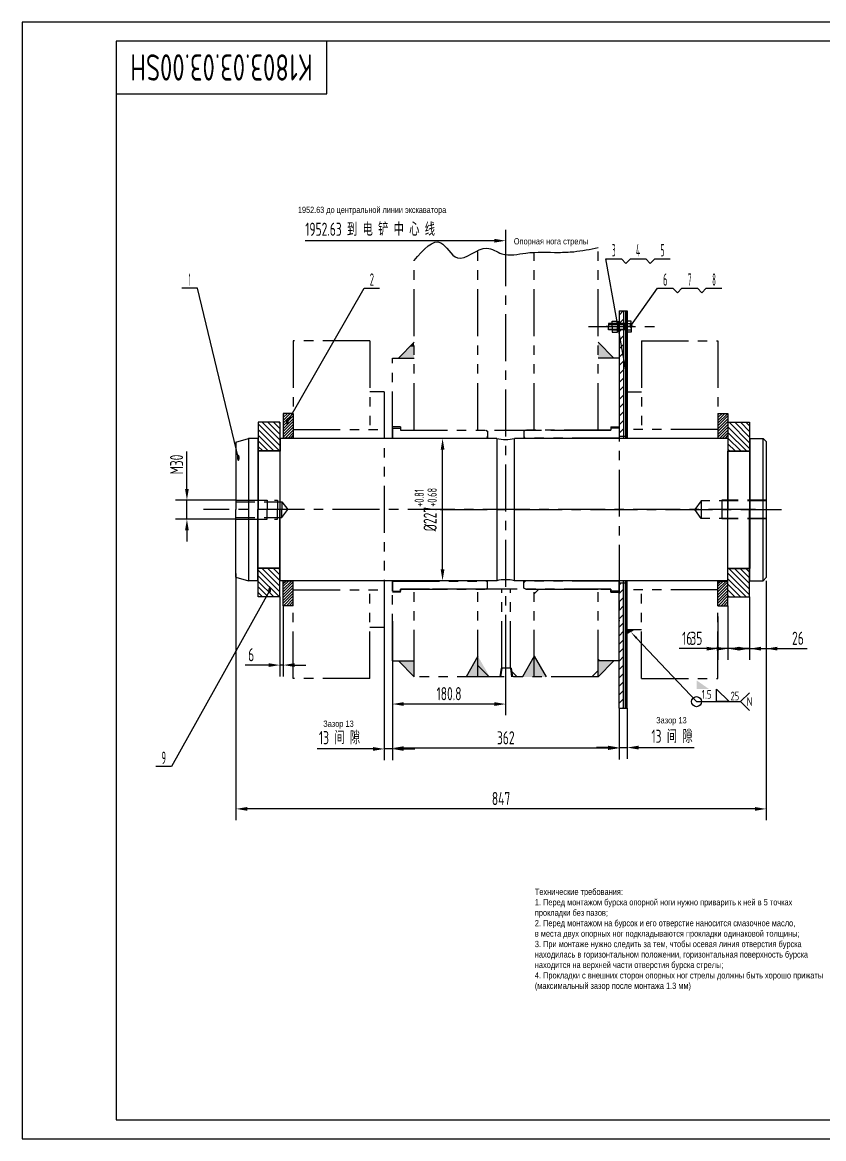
# Model space of a CAD drawing. Header units: millimetres. Extents: x 0 to 2520, y 0 to 1782.
# Drawn here: x 0 to 1279, y 0 to 1782 of the extents above; entities that cross this region are included whole.
import ezdxf
from ezdxf.enums import TextEntityAlignment as Align

# ---------------------------------------------------------------- set-up
doc = ezdxf.new("R2010")
doc.units = ezdxf.units.MM
doc.header["$LTSCALE"] = 60
for name, pattern in [('F', [0.75, 0.5, -0.25]), ('G', [2, 1.25, -0.25, 0.25, -0.25]), ('K', [2.5, 1.25, -0.25, 0.25, -0.25, 0.25, -0.25])]:
    doc.linetypes.add(name, pattern=pattern)
for name, color, linetype in [('01', 7, 'Continuous'), ('02', 1, 'Continuous'), ('04', 2, 'F'), ('05', 4, 'G'), ('07', 6, 'K'), ('08', 1, 'Continuous'), ('10', 1, 'Continuous'), ('11', 3, 'Continuous'), ('13', 3, 'Continuous')]:
    doc.layers.add(name, color=color, linetype=linetype)
doc.styles.get("Standard").update_dxf_attribs({"font": 'isocp', "width": 0.707, "bigfont": 'intecad.shx'})
doc.dimstyles.new('INTE', dxfattribs={"dimscale": 6, "dimtxt": 3.5, "dimasz": 3, "dimexe": 3, "dimexo": 0, "dimgap": 1, "dimtad": 1, "dimdec": 0, "dimdsep": 46, "dimtxsty": 'Standard', "dimcen": 0, "dimclrd": 1, "dimclre": 1, "dimclrt": 3, "dimaunit": 1, "dimadec": 0, "dimazin": 0, "dimtfac": 1, "dimtmove": 0, "dimatfit": 0, "dimfxl": 0, "dimarcsym": 0})
pattern_1 = [(45, (55.723, 0), (-6.73519, 6.73519), [])]

# ---------------------------------------------------------------- blocks, each defined once
blk = doc.blocks.new('*U1')
at = {"layer": '01'}
for p, q in [((-7.7, 2.6), (-7.7, 0)), ((0, 2.6), (-7.7, 2.6)), ((-7.7, 0), (0, 0)), ((0, 0), (-1.5, 2.6)), ((0, 2.6), (1.5, 0)), ((0, 2.6), (7.7, 2.6)), ((7.7, 0), (0, 0)), ((7.7, 2.6), (7.7, 0))]:
    blk.add_line(p, q, dxfattribs=at)
at = {"layer": '05'}
blk.add_line((0, 4.7), (0, -2.1), dxfattribs=at)
blk = doc.blocks.new('*U2')
at = {"layer": '01'}
for p, q in [((-8.4, 0), (-8.4, 8.9)), ((-8.4, 8.9), (0, 8.9)), ((-8.4, 5), (0, 5)), ((0, 8.9), (0, 0)), ((0, -8.9), (0, 0)), ((-8.4, 0), (-8.4, -8.9)), ((-8.4, -5), (0, -5)), ((-8.4, -8.9), (0, -8.9))]:
    blk.add_line(p, q, dxfattribs=at)
at = {"layer": '05'}
blk.add_line((-9.5, 0), (1.1, 0), dxfattribs=at)
blk = doc.blocks.new('*U3')
at = {"layer": '01'}
for p, q in [((-6.4, 0), (-6.4, 8.8)), ((-6.4, 8.8), (0, 8.8)), ((0, 5), (-6.4, 5)), ((-6.4, 0), (-6.4, -8.8)), ((0, 8.8), (0, 0)), ((0, 5), (30, 5)), ((0, -8.8), (0, 0)), ((4.5, 5), (4.5, 0)), ((4.5, -5), (4.5, 0)), ((30, 5), (30, 0)), ((30, -5), (30, 0)), ((0, -5), (-6.4, -5)), ((-6.4, -8.8), (0, -8.8)), ((0, -5), (30, -5))]:
    blk.add_line(p, q, dxfattribs=at)
at = {"layer": '02'}
for p, q in [((30, 4), (4.5, 4)), ((30, -4), (4.5, -4))]:
    blk.add_line(p, q, dxfattribs=at)
at = {"layer": '05'}
blk.add_line((-9.5, 0), (33.5, 0), dxfattribs=at)
blk = doc.blocks.new('*U4', base_point=(971.1, 809.2))
at = {"layer": '01'}
blk.add_lwpolyline([(1108.6, 717.6), (1128.6, 697.6), (1108.6, 697.6)], close=True, dxfattribs=at)
blk.add_circle((1076.6, 697.6), 8, dxfattribs=at)
blk.add_solid([(1076.6, 731.6), (1096.6, 717.6), (1076.6, 697.6), (1076.6, 717.6)], dxfattribs=at)
at = {"layer": '02'}
blk.add_lwpolyline([(971.1, 809.2, 0, 3.2, 0), (980.8, 799, 3.2, 3.2, 0)], format="xyseb", dxfattribs=at)
for points in [[(980.8, 799), (1076.6, 697.6), (1146.6, 697.6)], [(1160.8, 711.7), (1146.6, 697.6), (1160.8, 683.5)]]:
    blk.add_lwpolyline(points, dxfattribs=at)
at = {"layer": '13'}
for s, width, p, p2 in [('1.5', 0.821359, (1084.6, 702.2), (1100.6, 702.2)), ('N', 1.010989, (1156.6, 690.6), (1165.8, 690.6))]:
    blk.add_text(s, height=14, dxfattribs=dict(at, width=width)).set_placement(p, p2, align=Align.FIT)
blk = doc.blocks.new('*D6')
at = {"layer": '08', "color": 1, "lineweight": -2}
for p, q in [((771.7, 1450.9), (771.7, 1415.4)), ((753.7, 1433.4), (451.5, 1433.4))]:
    blk.add_line(p, q, dxfattribs=at)
at = {"layer": '08', "color": 1}
blk.add_solid([(753.7, 1436.4), (753.7, 1430.4), (771.7, 1433.4)], dxfattribs=at)
at = {"layer": 'Defpoints', "color": 0}
for p in [(771.7, 1450.9), (771.7, 1433.4), (338.9, 1361.3)]:
    blk.add_point(p, dxfattribs=at)
at = {"layer": '08', "color": 3, "insert": (555.3, 1451.7), "char_height": 21, "attachment_point": 5}
blk.add_mtext('1952.63 到 电 铲 中 心 线', dxfattribs=at)
blk = doc.blocks.new('*D7')
at = {"layer": '08', "color": 1, "lineweight": -2}
for p, q in [((590.9, 826.2), (590.9, 675.8)), ((771.7, 826.2), (771.7, 675.8)), ((753.7, 693.8), (608.9, 693.8))]:
    blk.add_line(p, q, dxfattribs=at)
at = {"layer": '08', "color": 1}
for points in [[(608.9, 696.8), (608.9, 690.8), (590.9, 693.8)], [(753.7, 696.8), (753.7, 690.8), (771.7, 693.8)]]:
    blk.add_solid(points, dxfattribs=at)
at = {"layer": 'Defpoints', "color": 0}
for p in [(590.9, 826.2), (771.7, 826.2), (590.9, 693.8)]:
    blk.add_point(p, dxfattribs=at)
at = {"layer": '08', "color": 3, "insert": (681.3, 710.3), "char_height": 21, "attachment_point": 5}
blk.add_mtext('180.8', dxfattribs=at)
blk = doc.blocks.new('*D8')
at = {"layer": '08', "color": 1, "lineweight": -2}
for p, q in [((577.9, 826.2), (577.9, 604.1)), ((590.9, 826.2), (590.9, 604.1)), ((559.9, 622.1), (471, 622.1)), ((590.9, 622.1), (577.9, 622.1)), ((608.9, 622.1), (626.9, 622.1))]:
    blk.add_line(p, q, dxfattribs=at)
at = {"layer": '08', "color": 1}
for points in [[(559.9, 625.1), (559.9, 619.1), (577.9, 622.1)], [(608.9, 625.1), (608.9, 619.1), (590.9, 622.1)]]:
    blk.add_solid(points, dxfattribs=at)
at = {"layer": 'Defpoints', "color": 0}
for p in [(577.9, 826.2), (590.9, 826.2), (577.9, 622.1)]:
    blk.add_point(p, dxfattribs=at)
at = {"layer": '08', "color": 3, "insert": (506.5, 640.1), "char_height": 21, "attachment_point": 5}
blk.add_mtext('13 间 隙', dxfattribs=at)
blk = doc.blocks.new('*D9')
at = {"layer": '08', "color": 1, "lineweight": -2}
for p, q in [((590.9, 826.2), (590.9, 605.4)), ((952.9, 687.2), (952.9, 605.4)), ((934.9, 623.4), (608.9, 623.4))]:
    blk.add_line(p, q, dxfattribs=at)
at = {"layer": '08', "color": 1}
for points in [[(608.9, 626.4), (608.9, 620.4), (590.9, 623.4)], [(934.9, 626.4), (934.9, 620.4), (952.9, 623.4)]]:
    blk.add_solid(points, dxfattribs=at)
at = {"layer": 'Defpoints', "color": 0}
for p in [(590.9, 826.2), (952.9, 687.2), (590.9, 623.4)]:
    blk.add_point(p, dxfattribs=at)
at = {"layer": '08', "color": 3, "insert": (771.9, 639.9), "char_height": 21, "attachment_point": 5}
blk.add_mtext('362', dxfattribs=at)
blk = doc.blocks.new('*D10')
at = {"layer": '08', "color": 1, "lineweight": -2}
for p, q in [((952.9, 687.2), (952.9, 606.3)), ((965.9, 687.2), (965.9, 606.3)), ((934.9, 624.3), (916.9, 624.3)), ((952.9, 624.3), (965.9, 624.3)), ((983.9, 624.3), (1072.7, 624.3))]:
    blk.add_line(p, q, dxfattribs=at)
at = {"layer": '08', "color": 1}
for points in [[(934.9, 627.3), (934.9, 621.3), (952.9, 624.3)], [(983.9, 627.3), (983.9, 621.3), (965.9, 624.3)]]:
    blk.add_solid(points, dxfattribs=at)
at = {"layer": 'Defpoints', "color": 0}
for p in [(952.9, 687.2), (965.9, 687.2), (965.9, 624.3)]:
    blk.add_point(p, dxfattribs=at)
at = {"layer": '08', "color": 3, "insert": (1037.3, 642.3), "char_height": 21, "attachment_point": 5}
blk.add_mtext('13 间 隙', dxfattribs=at)
blk = doc.blocks.new('*D11')
at = {"layer": '08', "color": 1, "lineweight": -2}
for p, q in [((682.1, 1117.7), (653, 1117.7)), ((671, 908.7), (671, 1099.7)), ((682.1, 890.7), (653, 890.7))]:
    blk.add_line(p, q, dxfattribs=at)
at = {"layer": '08', "color": 1}
for points in [[(668, 1099.7), (674, 1099.7), (671, 1117.7)], [(668, 908.7), (674, 908.7), (671, 890.7)]]:
    blk.add_solid(points, dxfattribs=at)
at = {"layer": 'Defpoints', "color": 0}
for p in [(671, 1117.7), (682.1, 1117.7), (682.1, 890.7)]:
    blk.add_point(p, dxfattribs=at)
at = {"layer": '08', "color": 3, "insert": (644, 1004.2), "char_height": 21, "attachment_point": 5, "rotation": 90}
blk.add_mtext('%%c227{\\H2x;}{\\A2;\\C3;\\H0.7x;\\S+0.81^ +0.68;}', dxfattribs=at)
blk = doc.blocks.new('*D15')
at = {"layer": '08', "color": 1, "lineweight": -2}
for p, q in [((341.1, 902.4), (341.1, 508.4)), ((1187.7, 890.7), (1187.7, 508.4)), ((1169.7, 526.4), (359.1, 526.4))]:
    blk.add_line(p, q, dxfattribs=at)
at = {"layer": '08', "color": 1}
for points in [[(359.1, 529.4), (359.1, 523.4), (341.1, 526.4)], [(1169.7, 529.4), (1169.7, 523.4), (1187.7, 526.4)]]:
    blk.add_solid(points, dxfattribs=at)
at = {"layer": 'Defpoints', "color": 0}
for p in [(341.1, 902.4), (1187.7, 890.7), (341.1, 526.4)]:
    blk.add_point(p, dxfattribs=at)
at = {"layer": '08', "color": 3, "insert": (764.4, 542.9), "char_height": 21, "attachment_point": 5}
blk.add_mtext('847', dxfattribs=at)
blk = doc.blocks.new('*D16')
at = {"layer": '08', "color": 1, "lineweight": -2}
for p, q in [((411.2, 864.8), (411.2, 738)), ((416.7, 850.7), (416.7, 738)), ((393.2, 756), (355.6, 756)), ((416.7, 756), (411.2, 756)), ((434.7, 756), (452.7, 756))]:
    blk.add_line(p, q, dxfattribs=at)
at = {"layer": '08', "color": 1}
for points in [[(393.2, 759), (393.2, 753), (411.2, 756)], [(434.7, 759), (434.7, 753), (416.7, 756)]]:
    blk.add_solid(points, dxfattribs=at)
at = {"layer": 'Defpoints', "color": 0}
for p in [(411.2, 864.8), (416.7, 850.7), (411.2, 756)]:
    blk.add_point(p, dxfattribs=at)
at = {"layer": '08', "color": 3, "insert": (365.4, 772.5), "char_height": 21, "attachment_point": 5}
blk.add_mtext('6', dxfattribs=at)
blk = doc.blocks.new('*D19')
at = {"layer": '08', "color": 1, "lineweight": -2}
for p, q in [((1161.3, 864.8), (1161.3, 764.2)), ((1187.7, 857), (1187.7, 764.2)), ((1143.3, 782.2), (1125.3, 782.2)), ((1161.3, 782.2), (1187.7, 782.2)), ((1205.7, 782.2), (1253.1, 782.2))]:
    blk.add_line(p, q, dxfattribs=at)
at = {"layer": '08', "color": 1}
for points in [[(1143.3, 785.2), (1143.3, 779.2), (1161.3, 782.2)], [(1205.7, 785.2), (1205.7, 779.2), (1187.7, 782.2)]]:
    blk.add_solid(points, dxfattribs=at)
at = {"layer": 'Defpoints', "color": 0}
for p in [(1161.3, 864.8), (1187.7, 857), (1187.7, 782.2)]:
    blk.add_point(p, dxfattribs=at)
at = {"layer": '08', "color": 3, "insert": (1238.4, 798.8), "char_height": 21, "attachment_point": 5}
blk.add_mtext('26', dxfattribs=at)
blk = doc.blocks.new('*D20')
at = {"layer": '08', "color": 1, "lineweight": -2}
for p, q in [((1126.7, 850.7), (1126.7, 764.2)), ((1161.3, 832.1), (1161.3, 764.2)), ((1108.7, 782.2), (1061.7, 782.2)), ((1161.3, 782.2), (1126.7, 782.2)), ((1179.3, 782.2), (1197.3, 782.2))]:
    blk.add_line(p, q, dxfattribs=at)
at = {"layer": '08', "color": 1}
for points in [[(1108.7, 785.2), (1108.7, 779.2), (1126.7, 782.2)], [(1179.3, 785.2), (1179.3, 779.2), (1161.3, 782.2)]]:
    blk.add_solid(points, dxfattribs=at)
at = {"layer": 'Defpoints', "color": 0}
for p in [(1126.7, 850.7), (1161.3, 832.1), (1126.7, 782.2)]:
    blk.add_point(p, dxfattribs=at)
at = {"layer": '08', "color": 3, "insert": (1076.2, 798.7), "char_height": 21, "attachment_point": 5}
blk.add_mtext('35', dxfattribs=at)
blk = doc.blocks.new('*D21')
at = {"layer": '08', "color": 1, "lineweight": -2}
for p, q in [((1110.7, 833.3), (1110.7, 764.2)), ((1126.7, 833.3), (1126.7, 764.2)), ((1092.7, 782.2), (1048.6, 782.2)), ((1126.7, 782.2), (1110.7, 782.2)), ((1144.7, 782.2), (1162.7, 782.2))]:
    blk.add_line(p, q, dxfattribs=at)
at = {"layer": '08', "color": 1}
for points in [[(1092.7, 785.2), (1092.7, 779.2), (1110.7, 782.2)], [(1144.7, 785.2), (1144.7, 779.2), (1126.7, 782.2)]]:
    blk.add_solid(points, dxfattribs=at)
at = {"layer": 'Defpoints', "color": 0}
for p in [(1110.7, 833.3), (1126.7, 833.3), (1110.7, 782.2)]:
    blk.add_point(p, dxfattribs=at)
at = {"layer": '08', "color": 3, "insert": (1061.6, 798.7), "char_height": 21, "attachment_point": 5}
blk.add_mtext('16', dxfattribs=at)
blk = doc.blocks.new('*D22')
at = {"layer": '08', "color": 1, "lineweight": -2}
for p, q in [((262.8, 1037.3), (262.8, 1097)), ((341.1, 1019.3), (244.8, 1019.3)), ((262.8, 989), (262.8, 1019.3)), ((341.1, 989), (244.8, 989)), ((262.8, 971), (262.8, 953))]:
    blk.add_line(p, q, dxfattribs=at)
at = {"layer": '08', "color": 1}
for points in [[(259.8, 1037.3), (265.8, 1037.3), (262.8, 1019.3)], [(259.8, 971), (265.8, 971), (262.8, 989)]]:
    blk.add_solid(points, dxfattribs=at)
at = {"layer": 'Defpoints', "color": 0}
for p in [(262.8, 1019.3), (341.1, 1019.3), (341.1, 989)]:
    blk.add_point(p, dxfattribs=at)
at = {"layer": '08', "color": 3, "insert": (246.3, 1076.2), "char_height": 21, "attachment_point": 5, "rotation": 90}
blk.add_mtext('M30', dxfattribs=at)
blk = doc.blocks.new('*U30', base_point=(251.96, 168.31))
at = {"layer": '01'}
for p, q in [((251.96, 168.31), (251.96, 182.31)), ((195.96, 168.31), (251.96, 168.31))]:
    blk.add_line(p, q, dxfattribs=at)
blk = doc.blocks.new('*U31')
at = {"layer": '04'}
blk.add_blockref('*U30', (0, 0), dxfattribs=at)
blk = doc.blocks.new('*U32')
at = {"layer": '01'}
for points in [[(415, 292), (25, 292)], [(25, 292), (25, 5)], [(25, 5), (415, 5)]]:
    blk.add_lwpolyline(points, dxfattribs=at)
at = {"layer": '02'}
for points in [[(420, 297), (0, 297)], [(0, 297), (0, 0)], [(0, 0), (420, 0)]]:
    blk.add_lwpolyline(points, dxfattribs=at)

msp = doc.modelspace()

# ---------------------------------------------------------------- hatches: boundary and pattern name
at = {"layer": '02', "linetype": 'Continuous'}
h = msp.add_hatch(dxfattribs=at)
h.set_pattern_fill('LINE', color=1, scale=2, angle=135, style=0)
h.paths.add_polyline_path([(411.2, 1143.5), (376.6, 1143.5), (376.6, 1098), (411.2, 1098)])
h.paths.add_polyline_path([(376.6, 864.8), (411.2, 864.8), (411.2, 910.3), (376.6, 910.3)])
h.paths.add_polyline_path([(391.4, 870.2), (399, 870.2), (399, 880), (391.4, 880)], flags=24)
h = msp.add_hatch(dxfattribs=at)
h.set_pattern_fill('LINE', color=1, angle=45, style=0)
h.set_pattern_definition([(45, (-694, 1e-12), (-2.245064, 2.245064), [])])
h.paths.add_polyline_path([(416.7, 1118.2), (432.7, 1118.2), (432.7, 1157.7), (416.7, 1157.7)])
h.paths.add_polyline_path([(432.7, 890.2), (416.7, 890.2), (416.7, 850.7), (432.7, 850.7)])
h = msp.add_hatch(dxfattribs=at)
h.set_pattern_fill('LINE', color=1, angle=45, style=0)
h.paths.add_polyline_path([(1110.7, 1118.2), (1126.7, 1118.2), (1126.7, 1157.7), (1110.7, 1157.7)])
h.paths.add_polyline_path([(1126.7, 890.2), (1110.7, 890.2), (1110.7, 850.7), (1126.7, 850.7)])
h = msp.add_hatch(dxfattribs=at)
h.set_pattern_fill('LINE', color=1, scale=2, angle=135, style=0)
h.paths.add_polyline_path([(1161.3, 1143.5), (1126.7, 1143.5), (1126.7, 1117.7), (1126.7, 1098), (1161.3, 1098)])
h.paths.add_polyline_path([(1126.7, 910.3), (1126.7, 864.8), (1161.3, 864.8), (1161.3, 910.3)])
at = {"layer": '07', "linetype": 'K'}
for points in [[(625.4, 1271.2), (625.4, 1264.2), (618.5, 1264.2)], [(944.4, 1245.7), (919.4, 1271.2), (919.4, 1245.7)], [(600.4, 1245.7), (618.5, 1264.2), (625.4, 1264.2), (625.4, 1245.7)], [(727.4, 737.2), (727.4, 770.1), (708.4, 737.2)], [(727.4, 770.1), (727.4, 737.2), (746.4, 737.2)], [(600.4, 762.7), (625.4, 737.2), (625.4, 762.7)], [(944.4, 762.7), (919.4, 762.7), (919.4, 737.2)]]:
    msp.add_hatch(color=6, dxfattribs=at).paths.add_polyline_path(points)
h = msp.add_hatch(color=6, dxfattribs=at)
h.paths.add_polyline_path([(817.4, 737.2), (798.3, 737.2), (817.3, 770.1), (817.4, 770.1)])
h.paths.add_polyline_path([(836.4, 737.2), (817.4, 737.2), (817.4, 770.1)])
at = {"layer": '10'}
h = msp.add_hatch(dxfattribs=at)
h.set_pattern_fill('ANSI31', color=256, scale=3, style=0)
h.set_pattern_definition(pattern_1)
h.paths.add_polyline_path([(952.9, 1301.2), (959.9, 1301.2), (959.9, 1321.2), (952.9, 1321.2)])
h.paths.add_polyline_path([(959.9, 1291.2), (952.9, 1291.2), (952.9, 1286.2), (952.9, 1121.2), (959.9, 1121.2)])
h = msp.add_hatch(dxfattribs=at)
h.set_pattern_fill('ANSI31', color=256, scale=3, style=0)
h.set_pattern_definition(pattern_1)
h.paths.add_polyline_path([(959.9, 887.2), (952.9, 887.2), (952.9, 687.2), (959.9, 687.2)])
msp.add_hatch(color=256, dxfattribs=at).paths.add_polyline_path([(965.9, 812.3), (965.9, 806.2), (976.4, 812.3)])

# ---------------------------------------------------------------- linework, layer by layer
for p, q in [((952.9, 1321.2), (952.9, 1117.7)), ((952.9, 1321.2), (965.9, 1321.2)), ((959.9, 1321.2), (959.9, 1117.7)), ((962.9, 1321.2), (962.9, 1117.7)), ((964.4, 1321.2), (964.4, 1117.7)), ((965.9, 1321.2), (965.9, 1117.7)), ((757.5, 1117.7), (757.5, 890.7)), ((785.8, 890.7), (785.8, 1117.7)), ((952.9, 1121.2), (965.9, 1121.2)), ((952.9, 687.2), (952.9, 887.2)), ((952.9, 887.2), (965.9, 887.2)), ((959.9, 687.2), (959.9, 890.7)), ((962.9, 687.2), (962.9, 890.7)), ((964.4, 687.2), (964.4, 890.7)), ((965.9, 687.2), (965.9, 890.7)), ((976.4, 812.3), (965.9, 806.2)), ((952.9, 687.2), (965.9, 687.2))]:
    msp.add_line(p, q)
msp.add_arc((771.7, 1179.6), 63.5, 257.1108, 282.8892)
at = {"layer": '01', "color": 7, "linetype": 'Continuous'}
for p, q in [((411.2, 1143.5), (376.6, 1143.5)), ((376.6, 1143.5), (376.6, 1004.2)), ((411.2, 1143.5), (411.2, 1004.2)), ((416.7, 1157.7), (416.7, 1117.7)), ((432.7, 1157.7), (416.7, 1157.7)), ((1110.7, 1157.7), (1126.7, 1157.7)), ((1126.7, 1157.7), (1126.7, 1117.7)), ((1126.7, 1143.5), (1161.3, 1143.5)), ((1126.7, 1143.5), (1126.7, 1004.2)), ((1161.3, 1143.5), (1161.3, 1004.2)), ((341.1, 1112), (361.1, 1117.7)), ((341.1, 1112), (341.1, 1004.2)), ((376.1, 1117.7), (361.1, 1117.7)), ((376.1, 1117.7), (376.1, 1097.5)), ((376.1, 1117.7), (376.1, 1004.2)), ((411.7, 1117.7), (411.7, 1097.5)), ((1126.2, 1117.7), (1126.2, 1097.5)), ((1161.8, 1117.7), (1161.8, 1097.5)), ((1161.8, 1117.7), (1161.8, 1004.2)), ((1161.8, 1117.7), (1182.7, 1117.7)), ((1182.7, 1117.7), (1187.7, 1112.7)), ((1187.7, 1112.7), (1187.7, 895.7)), ((411.7, 1098), (376.1, 1098)), ((411.7, 1097.5), (376.1, 1097.5)), ((1126.2, 1098), (1161.8, 1098)), ((1126.2, 1097.5), (1161.8, 1097.5)), ((341.1, 896.4), (341.1, 1004.2)), ((376.1, 890.7), (376.1, 1004.2)), ((376.6, 864.8), (376.6, 1004.2)), ((411.2, 864.8), (411.2, 1004.2)), ((1126.7, 864.8), (1126.7, 1004.2)), ((1161.3, 864.8), (1161.3, 1004.2)), ((1161.8, 890.7), (1161.8, 1004.2)), ((411.7, 910.8), (376.1, 910.8)), ((376.1, 890.7), (376.1, 910.8)), ((411.7, 910.3), (376.1, 910.3)), ((411.7, 890.7), (411.7, 910.8)), ((1126.2, 910.8), (1161.8, 910.8)), ((1126.2, 890.7), (1126.2, 910.8)), ((1126.2, 910.3), (1161.8, 910.3)), ((1161.8, 890.7), (1161.8, 910.8)), ((341.1, 896.4), (361.1, 890.7)), ((1187.7, 895.7), (1182.7, 890.7)), ((376.1, 890.7), (361.1, 890.7)), ((757.5, 890.7), (411.2, 890.7)), ((416.7, 850.7), (416.7, 890.7)), ((1126.7, 890.7), (785.8, 890.7)), ((1126.7, 850.7), (1126.7, 890.7)), ((1161.8, 890.7), (1182.7, 890.7)), ((411.2, 864.8), (376.6, 864.8)), ((1126.7, 864.8), (1161.3, 864.8)), ((432.7, 850.7), (416.7, 850.7)), ((1110.7, 850.7), (1126.7, 850.7))]:
    msp.add_line(p, q, dxfattribs=at)
at = {"layer": '01'}
for p, q in [((432.7, 1157.7), (432.7, 1117.7)), ((1110.7, 1157.7), (1110.7, 1117.7)), ((361.1, 1117.7), (361.1, 890.7)), ((757.5, 1117.7), (411.2, 1117.7)), ((432.7, 1118.2), (416.7, 1118.2)), ((1126.7, 1117.7), (785.8, 1117.7)), ((1110.7, 1118.2), (1126.7, 1118.2)), ((1182.7, 890.7), (1182.7, 1117.7)), ((376.1, 1097.5), (376.1, 1004.2)), ((411.7, 910.8), (411.7, 1097.5)), ((1126.2, 910.8), (1126.2, 1097.5)), ((376.1, 1004.2), (376.1, 910)), ((1161.8, 1004.2), (1161.8, 910)), ((432.7, 890.2), (416.7, 890.2)), ((432.7, 850.7), (432.7, 890.7)), ((1110.7, 850.7), (1110.7, 890.7)), ((1110.7, 890.2), (1126.7, 890.2))]:
    msp.add_line(p, q, dxfattribs=at)
at = {"layer": '01', "color": 7, "linetype": 'Continuous'}
for centre, radius, start, end in [((376.6, 1097.7), 0.5, 180, 270), ((1161.3, 1097.7), 0.5, 270, 0), ((376.6, 910.7), 0.5, 90, 180), ((1161.3, 910.7), 0.5, 0, 90), ((771.7, 828.8), 63.5, 77.1108, 102.8892)]:
    msp.add_arc(centre, radius, start, end, dxfattribs=at)
at = {"layer": '02'}
for p, q in [((964.4, 1221.2), (931.9, 1404.3)), ((931.9, 1404.3), (956.7, 1404.3)), ((956.7, 1404.3), (963.8, 1397.2)), ((963.8, 1397.2), (970.8, 1404.3)), ((970.8, 1404.3), (995.6, 1404.3)), ((995.6, 1404.3), (1002.7, 1397.2)), ((1002.7, 1397.2), (1009.8, 1404.3)), ((1009.8, 1404.3), (1034.6, 1404.3)), ((279.5, 1357.5), (254.7, 1357.5)), ((344.9, 1085.9), (279.5, 1357.5)), ((423, 1143.4), (545.7, 1357.5)), ((545.7, 1357.5), (570.5, 1357.5)), ((971.8, 1297.4), (1014.1, 1357.5)), ((1014.1, 1357.5), (1038.9, 1357.5)), ((1038.9, 1357.5), (1046, 1350.4)), ((1046, 1350.4), (1053.1, 1357.5)), ((1053.1, 1357.5), (1077.9, 1357.5)), ((1077.9, 1357.5), (1084.9, 1350.4)), ((1084.9, 1350.4), (1092, 1357.5)), ((1092, 1357.5), (1116.8, 1357.5)), ((394.9, 874.7), (238.2, 594.1)), ((238.2, 594.1), (213.4, 594.1))]:
    msp.add_line(p, q, dxfattribs=at)
at = {"layer": '02', "color": 1, "linetype": 'Continuous'}
msp.add_spline([(625.4, 1401.7), (668.4, 1430.1), (694.6, 1406.1), (741.6, 1421.4), (765.7, 1412.6), (803.9, 1413.7), (856.4, 1414.8), (880.5, 1415.9), (919.4, 1422.5)], degree=3, dxfattribs=at)
at = {"layer": '04', "color": 2, "linetype": 'F'}
for p, q in [((341.1, 1019.3), (390.7, 1019.3)), ((341.1, 1016.7), (414.3, 1016.7)), ((357.5, 1019.3), (407.2, 1019.3)), ((390.7, 1019.3), (390.7, 1004.2)), ((407.2, 1019.3), (407.2, 1004.2)), ((414.3, 1016.7), (423.9, 1004.2)), ((414.3, 1016.7), (414.3, 1004.2)), ((390.7, 989), (390.7, 1004.2)), ((407.2, 989), (407.2, 1004.2)), ((414.3, 991.6), (423.9, 1004.2)), ((414.3, 991.6), (414.3, 1004.2)), ((341.1, 991.6), (414.3, 991.6)), ((341.1, 989), (390.7, 989)), ((357.5, 989), (407.2, 989))]:
    msp.add_line(p, q, dxfattribs=at)
at = {"layer": '04'}
for p, q in [((1083.7, 1018.4), (1073.7, 1004.2)), ((1187.7, 1018.4), (1083.7, 1018.4)), ((1083.7, 1018.4), (1083.7, 989.9)), ((1187.7, 1019.2), (1116.7, 1019.2)), ((1116.7, 1019.2), (1116.7, 989.2)), ((1083.7, 989.9), (1073.7, 1004.2)), ((1187.7, 989.9), (1083.7, 989.9)), ((1187.7, 989.2), (1116.7, 989.2))]:
    msp.add_line(p, q, dxfattribs=at)
at = {"layer": '05'}
for p, q in [((771.7, 1436.1), (771.7, 826.2)), ((904.1, 1296.2), (1013.1, 1296.2)), ((952.9, 1187.9), (952.9, 826.2)), ((1170.4, 1004.2), (289.5, 1004.2)), ((667, 1004.2), (1212, 1004.2))]:
    msp.add_line(p, q, dxfattribs=at)
at = {"layer": '07', "color": 6, "linetype": 'K'}
for p, q in [((727.4, 1131.2), (727.4, 1417.6)), ((817.4, 1131.2), (817.4, 1414.8)), ((919.4, 1131.2), (919.4, 1422.5)), ((625.4, 1131.2), (625.4, 1401.7)), ((554.7, 1273.8), (432.7, 1273.8)), ((432.7, 1273.8), (432.7, 1117.7)), ((554.7, 1273.8), (554.7, 1132)), ((600.4, 1245.7), (625.4, 1271.2)), ((944.4, 1245.7), (919.4, 1271.2)), ((988.6, 1273.8), (988.6, 1132)), ((988.6, 1273.8), (1110.7, 1273.8)), ((1110.7, 1273.8), (1110.7, 1117.7)), ((590.9, 1117.7), (590.9, 1245.7)), ((590.9, 1245.7), (625.4, 1245.7)), ((952.9, 1245.7), (919.4, 1245.7)), ((577.5, 1192.2), (554.7, 1192.2)), ((965.9, 1192.2), (988.6, 1192.2)), ((603.9, 1136.2), (590.9, 1136.2)), ((590.9, 1134.2), (603.9, 1134.2)), ((590.9, 1134.2), (590.9, 1117.7)), ((590.9, 1134.2), (590.9, 1131.2)), ((590.9, 1134.2), (590.9, 1117.7)), ((603.9, 1136.2), (603.9, 1131.2)), ((603.9, 1134.2), (603.9, 1131.2)), ((603.9, 1131.2), (939.9, 1131.2)), ((603.9, 1131.2), (739.9, 1131.2)), ((603.9, 1131.2), (739.9, 1131.2)), ((739.9, 1131.2), (742.9, 1129.4)), ((742.9, 1129.4), (742.9, 1117.7)), ((803.9, 1131.2), (800.9, 1129.4)), ((800.9, 1129.4), (800.9, 1117.7)), ((939.9, 1131.2), (803.9, 1131.2)), ((844.6, 1131.2), (922.4, 1131.2)), ((939.9, 1136.2), (952.9, 1136.2)), ((939.9, 1136.2), (939.9, 1131.2)), ((952.9, 1134.2), (939.9, 1134.2)), ((590.9, 1118.2), (739.9, 1118.2)), ((952.9, 1118.2), (803.9, 1118.2)), ((432.7, 734.5), (432.7, 890.7)), ((554.7, 734.5), (554.7, 876.3)), ((590.9, 762.7), (590.9, 890.7)), ((590.9, 890.7), (590.9, 874.2)), ((590.9, 874.2), (590.9, 890.7)), ((590.9, 890.2), (739.9, 890.2)), ((590.9, 874.2), (590.9, 877.2)), ((590.9, 874.2), (603.9, 874.2)), ((739.9, 877.2), (603.9, 877.2)), ((603.9, 877.2), (739.9, 877.2)), ((939.9, 877.2), (603.9, 877.2)), ((603.9, 877.2), (603.9, 874.2)), ((603.9, 872.2), (603.9, 877.2)), ((625.4, 737.2), (625.4, 877.2)), ((727.4, 737.2), (727.4, 877.2)), ((739.9, 877.2), (742.9, 878.9)), ((742.9, 878.9), (742.9, 890.7)), ((765.4, 751.2), (765.4, 877.2)), ((779.4, 751.2), (779.4, 877.2)), ((800.9, 878.9), (800.9, 890.7)), ((803.9, 877.2), (800.9, 878.9)), ((952.9, 890.2), (803.9, 890.2)), ((803.9, 877.2), (939.9, 877.2)), ((817.4, 737.2), (817.4, 877.2)), ((817.4, 869.6), (824.9, 877.2)), ((844.6, 877.2), (922.4, 877.2)), ((919.4, 737.2), (919.4, 877.2)), ((939.9, 877.2), (939.9, 874.2)), ((939.9, 872.2), (939.9, 877.2)), ((952.9, 874.2), (939.9, 874.2)), ((952.9, 762.7), (952.9, 890.7)), ((952.9, 874.2), (952.9, 890.7)), ((988.6, 734.5), (988.6, 876.3)), ((1110.7, 734.5), (1110.7, 890.7)), ((603.9, 872.2), (590.9, 872.2)), ((939.9, 872.2), (952.9, 872.2)), ((577.5, 816.1), (554.7, 816.1)), ((727.4, 770.1), (708.4, 737.2)), ((817.4, 770.1), (798.4, 737.2)), ((817.4, 770.1), (836.4, 737.2)), ((590.9, 762.7), (625.4, 762.7)), ((600.4, 762.7), (625.4, 737.2)), ((745.3, 737.2), (727.4, 755.1)), ((764.3, 751.2), (762.3, 737.2)), ((765.4, 751.2), (763.5, 737.2)), ((780.5, 751.2), (764.3, 751.2)), ((779.4, 751.2), (781.2, 737.2)), ((780.5, 751.2), (782.5, 737.2)), ((921.9, 762.7), (919.4, 765.2)), ((952.9, 762.7), (919.4, 762.7)), ((944.4, 762.7), (919.4, 737.2)), ((554.7, 734.5), (432.7, 734.5)), ((919.4, 737.2), (625.4, 737.2)), ((781.2, 746.2), (779.8, 747.5)), ((790.2, 737.2), (781.2, 746.2)), ((909.4, 737.2), (919.4, 747.1)), ((988.6, 734.5), (1110.7, 734.5))]:
    msp.add_line(p, q, dxfattribs=at)
at = {"layer": '07'}
for p, q in [((577.9, 1192.2), (577.9, 826.2)), ((432.7, 1132), (577.5, 1132)), ((1110.7, 1132), (965.9, 1132)), ((432.7, 876.3), (577.5, 876.3)), ((1110.7, 876.3), (965.9, 876.3)), ((988.6, 812.3), (965.9, 812.3))]:
    msp.add_line(p, q, dxfattribs=at)
at = {"layer": '07', "color": 7, "linetype": 'K'}
msp.add_arc((739.9, 1121.2), 3, 270, 0, dxfattribs=at)
at = {"layer": '07', "color": 6, "linetype": 'K'}
for centre, start, end in [((803.9, 1121.2), 180, 270), ((739.9, 887.2), 0, 90), ((803.9, 887.2), 90, 180)]:
    msp.add_arc(centre, 3, start, end, dxfattribs=at)

# ---------------------------------------------------------------- block references
for name, p, rotation in [('*U3', (965.9, 1296.2), 180), ('*U1', (950.3, 1296.2), 270)]:
    msp.add_blockref(name, p, dxfattribs=dict(rotation=rotation))
for name, p in [('*U2', (950.3, 1296.2)), ('*U4', (971.1, 809.2))]:
    msp.add_blockref(name, p)
at = {"layer": '01', "xscale": 6, "yscale": 6, "zscale": 6}
msp.add_blockref('*U32', (0, 0), dxfattribs=at)
at = {"layer": '01', "xscale": 6, "yscale": 6}
msp.add_blockref('*U31', (486, 1668), dxfattribs=at)

# ---------------------------------------------------------------- texts
at = {"insert": (1131, 713.6), "char_height": 14, "width": 15.648, "attachment_point": 1}
msp.add_mtext('{\\C3;25}', dxfattribs=at)
at = {"layer": '01', "char_height": 10, "attachment_point": 1}
for s, insert in [('{\\fArial|b0|i0|c0|p34;\\W0.8;\\C3;1952.63\\fArial|b0|i0|c204|p34; до центральной линии экскаватора}', (440.1, 1487.7)), ('{\\fArial|b0|i0|c204|p34;\\C3;Опорная нога стрелы}', (784.7, 1437.5)), ('{\\fArial|b0|i0|c204|p34;\\C3;Зазор 13}', (480.4, 667.4)), ('{\\fArial|b0|i0|c204|p34;\\C3;Зазор 13}', (1012, 672.9)), ('{\\fArial|b0|i0|c204|p34;\\C3;Технические требования:\\P1. Перед монтажом бурска опорной ноги нужно приварить к ней в 5 точках\\Pпрокладки без пазов;\\P2. Перед монтажом на бурсок и его отверстие наносится смазочное масло, \\Pв места двух опорных ног подкладываются прокладки одинаковой толщины;\\P3. При монтаже нужно следить за тем, чтобы осевая линия отверстия бурска\\Pнаходилась в горизонтальном положении, горизонтальная поверхность бурска\\Pнаходится на верхней части отверстия бурска стрелы;\\P4. Прокладки с внешних сторон опорных ног стрелы должны быть хорошо прижаты\\P(максимальный зазор после монтажа 1.3 мм)}', (818.3, 399.1))]:
    msp.add_mtext(s, dxfattribs=dict(at, insert=insert))
at = {"layer": '02', "width": 0.605172}
for p, p2 in [((969.4, 1293.4), (974.2, 1293.4)), ((962, 1217.2), (966.8, 1217.2)), ((420.6, 1139.4), (425.4, 1139.4)), ((342.5, 1081.9), (347.3, 1081.9)), ((392.5, 870.7), (397.3, 870.7))]:
    msp.add_text('\\M+5A1F1', height=8, dxfattribs=at).set_placement(p, p2, align=Align.FIT)
at = {"layer": '11', "width": 0.696347}
msp.add_text('K1803.03.03.00SH', height=42, rotation=180, dxfattribs=at).set_placement((463.6, 1731), (172.4, 1731), align=Align.FIT)
at = {"layer": '11'}
for s, width, p, p2 in [('3', 0.527686, (941.2, 1408.3), (947.4, 1408.3)), ('4', 0.543846, (979.7, 1408.3), (986.7, 1408.3)), ('5', 0.527686, (1019.1, 1408.3), (1025.3, 1408.3)), ('1', 0.404, (265.7, 1361.5), (268.5, 1361.5)), ('2', 0.562593, (554.7, 1361.5), (561.5, 1361.5)), ('6', 0.600695, (1022.9, 1361.5), (1030.1, 1361.5)), ('7', 0.514182, (1062.7, 1361.5), (1068.2, 1361.5)), ('8', 0.514182, (1101.6, 1361.5), (1107.2, 1361.5)), ('9', 0.579528, (222.2, 598.1), (229.4, 598.1))]:
    msp.add_text(s, height=19.8, dxfattribs=dict(at, width=width)).set_placement(p, p2, align=Align.FIT)

# ---------------------------------------------------------------- dimensions: what is measured, and where the dimension line sits
at = {"layer": '08'}
dim = msp.add_linear_dim(base=(771.7, 1433.4), p1=(338.9, 1361.3), p2=(771.7, 1450.9), text='1952.63 \\M+5B5BD \\M+5B5E7 \\M+5B2F9 \\M+5D6D0 \\M+5D0C4 \\M+5CFDF', dimstyle='INTE', override={"dimse1": 1, "dimsd1": 1}, dxfattribs=at)
dim.commit()
dim.dimension.update_dxf_attribs({"geometry": '*D6', "text_midpoint": (555.3, 1451.7)})
dim = msp.add_linear_dim(base=(671, 1117.7), p1=(682.1, 890.7), p2=(682.1, 1117.7), angle=90, text='%%c227{\\H2x;}{\\A2;\\C3;\\H0.7x;\\S+0.81^ +0.68;}', dimstyle='INTE', dxfattribs=at)
dim.commit()
dim.dimension.update_dxf_attribs({"geometry": '*D11', "text_midpoint": (644, 1004.2)})
dim = msp.add_linear_dim(base=(262.8, 1019.3), p1=(341.1, 989), p2=(341.1, 1019.3), angle=90, dimstyle='INTE', override={"dimgap": 1, "dimdec": 0, "dimzin": 8, "dimpost": 'M<>', "dimtol": 0, "dimlim": 0, "dimtp": 0, "dimtm": 0, "dimtfac": 0.7}, dxfattribs=at)
dim.commit()
dim.dimension.update_dxf_attribs({"geometry": '*D22', "text_midpoint": (246.3, 1076.2)})
for base, p1, p2, picture, middle in [((341.1, 526.4), (1187.7, 890.7), (341.1, 902.4), '*D15', (764.4, 542.9)), ((411.1563098, 756.0034558), (416.6563098, 850.6521723), (411.1563098, 864.7891815), '*D16', (365.3744165, 772.5034558)), ((1187.7, 782.2), (1161.3, 864.8), (1187.7, 857), '*D19', (1238.4, 798.8)), ((1126.7, 782.2), (1161.3, 832.1), (1126.7, 850.7), '*D20', (1076.2, 798.7)), ((590.9, 623.4), (952.9, 687.2), (590.9, 826.2), '*D9', (771.9, 639.9)), ((1110.7, 782.2), (1126.7, 833.3), (1110.7, 833.3), '*D21', (1061.6, 798.7))]:
    dim = msp.add_linear_dim(base=base, p1=p1, p2=p2, dimstyle='INTE', dxfattribs=at)
    dim.commit()
    dim.dimension.update_dxf_attribs({"geometry": picture, "text_midpoint": middle})
for base, p1, p2, picture, middle in [((577.9, 622.1), (590.9, 826.2), (577.9, 826.2), '*D8', (506.5, 640.1)), ((965.9, 624.3), (952.9, 687.2), (965.9, 687.2), '*D10', (1037.3, 642.3))]:
    dim = msp.add_linear_dim(base=base, p1=p1, p2=p2, text='<> \\M+5BCE4 \\M+5CFB6', dimstyle='INTE', dxfattribs=at)
    dim.commit()
    dim.dimension.update_dxf_attribs({"geometry": picture, "text_midpoint": middle})
dim = msp.add_linear_dim(base=(590.9, 693.8), p1=(771.7, 826.2), p2=(590.9, 826.2), text='180.8', dimstyle='INTE', dxfattribs=at)
dim.commit()
dim.dimension.update_dxf_attribs({"geometry": '*D7', "text_midpoint": (681.3, 693.8), "dimtype": 160})

doc.saveas('drawing.dxf')
